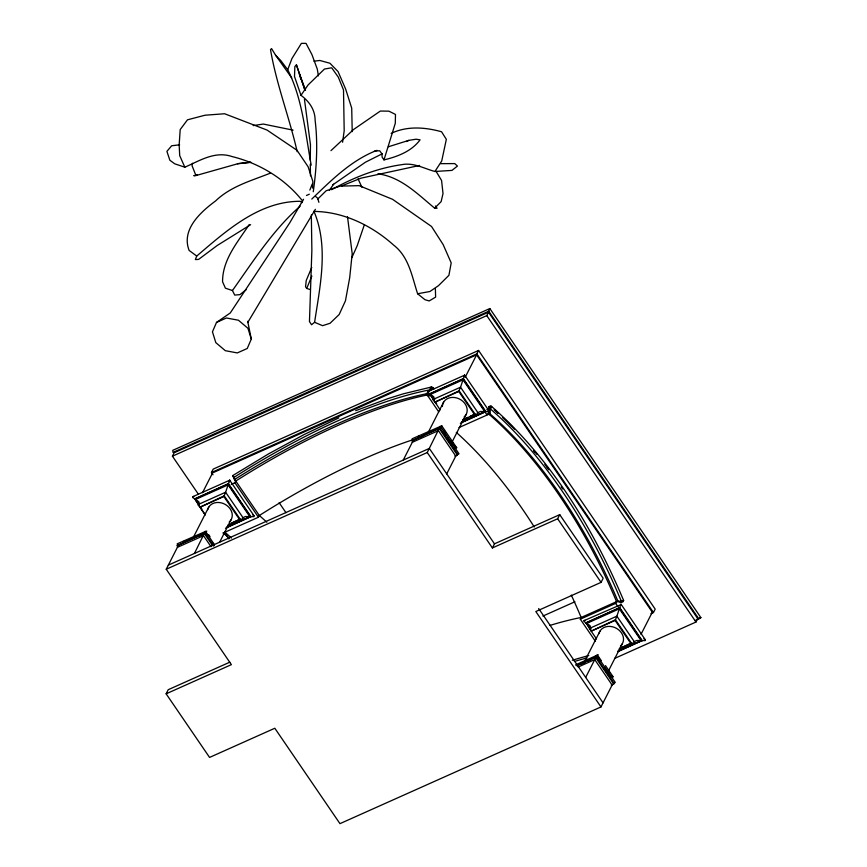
<?xml version="1.0" encoding="UTF-8"?>
<svg xmlns="http://www.w3.org/2000/svg" width="867" height="867" viewBox="0 0 867 867"><rect width="100%" height="100%" fill="white"/><g stroke="black" fill="none" stroke-linecap="round" stroke-linejoin="round"><path stroke-width="1.3" d="M338.824 417.905L304.035 434.595L268.391 453.972L232.692 475.615L234.589 478.877M310.278 160.297L310.462 144.724L304.447 99.261M312.51 188.117L312.857 181.42L308.121 166.767L296.958 150.251L267.069 130.083L224.618 113.75L205.056 115.213L187.478 119.819L180.195 129.573L179.166 144.93L179.707 155.616L184.823 167.201C199.778 160.698 214.962 150.706 232.085 156.569C259.439 163.278 285.145 178.873 302.637 201.036M214.463 544.736L205.403 531.211L194.436 553.46M446.711 473.87L455.771 456.085L438.399 430.639L412.302 442.311A4.584 2.558 13.2 0 0 412.074 440.653L439.634 427.81L457.722 454.319L459.022 453.777L440.306 426.174L427.247 452.531L166.236 569.24L231.381 664.642L166.128 693.817L209.565 757.422L274.817 728.247L339.962 823.65L600.972 706.941L612.124 685.049L594.751 659.614L596.615 655.159L615.277 682.427L614.074 683.283L595.976 656.785L576.208 665.628M206.725 530.994L205.891 533.042L207.267 535.058M225.463 492.759L223.87 496.52L199.941 507.217L205.251 514.987M616.719 616.697L615.126 620.458L591.196 631.154L596.507 638.925M620.978 604.602L584.044 620.631L583.914 621.498L586.005 622.755L589.755 628.228M342.584 142.242L344.188 130.765L343.505 89.962L338.325 77.185L331.693 67.799L324.464 69.035L308.067 84.977L300.99 95.316C309.053 101.331 315.079 109.491 315.122 120.307C318.026 144.03 316.585 168.133 313.269 191.737M311.34 214.973L311.871 250.292L309.454 321.57L311.556 324.757L314.602 322.296C320.064 285.904 328.918 246.51 313.919 211.266M441.585 426.261L441.639 425.643L456.746 447.838L454.557 448.152M460.29 388.178L460.388 387.246L458.773 391.483L434.855 402.18L459.131 390.8L475.051 414.123L478.064 414.188L477.381 412.638M597.927 655.235L597.992 654.618L597.146 656.98L599.899 661.012M192.528 163.267L192.03 165.651L195.942 175.557L238.327 163.592L250.791 162.172M229.517 481.694L229.722 480.199L192.788 496.693L192.669 497.56L194.761 498.818L198.5 504.301M464.419 376.657L464.636 375.162L427.702 391.656L427.572 392.523L429.664 393.781L433.402 399.264M440.804 428.005L441.596 425.654M228.108 484.859L225.626 492.239L199.529 503.911L198.749 501.711L195.487 499.446L228.108 484.859L249.826 516.667L226.872 526.93M463.021 379.822L460.54 387.202L434.432 398.874L433.663 396.674L430.39 394.409L463.021 379.822L484.74 411.63L461.775 421.893M619.363 608.797L616.881 616.166L590.785 627.838L590.004 625.649L586.742 623.384L619.363 608.797L641.081 640.594L618.128 650.868M364.357 224.737L357.204 245.708L351.785 257.781M388.383 146.761L408.769 140.378L416.052 139.208L420.094 139.836C411.457 151.432 397.541 156.624 383.973 159.907L395.298 123.287L395.482 114.433L388.893 111.16L380.364 111.052L353.671 129.432L330.977 150.641M311.21 165.185C305.292 133.084 302.659 99.206 287.714 69.718L291.941 58.544L301.391 43.35L306.029 43.383L311.936 54.588L317.322 69.219L318.384 75.873M302.16 202.585L300.166 201.296C258.93 201.252 226.287 230.871 196.733 256.058L195.368 259.569L198.576 259.417L217.227 245.48L250.639 224.683M309.833 190.079L312.239 184.032M489.833 308.554L172.761 450.331L173.021 452.401L488.739 311.231L489.833 308.554L700.872 617.607L695.161 620.62M310.386 289.621L306.723 288.429L311.871 275.999M311.752 267.415L306.246 280.453L305.552 286.749L306.723 288.429M303.537 199.28L289.665 222.96L230.286 312.944L216.501 322.437L212.448 331.844L215.818 342.638L225.322 350.691L237.32 352.923L247.247 348.491L251.3 339.073L247.68 321.267M198.37 494.201L172.414 456.183L174.159 452.758L488.511 312.196L697.729 618.604L695.984 622.029L614.627 658.411M199.074 505.732L194.761 498.818L228.465 483.743L229.657 480.21M212.989 474.758L211.461 472.526L213.206 469.101L478.573 350.452L655.192 609.111L653.447 612.536L650.976 613.63M202.488 492.727L212.599 472.883L476.601 354.841L652.309 612.178L641.006 634.351M177.421 547.348A4.584 2.558 13.2 0 0 177.171 545.69L204.72 532.847L213.77 546.102M166.236 569.24L177.388 547.348L203.496 535.676L211.049 546.741M199.941 507.217L224.217 495.837L240.137 519.16L243.15 519.225L242.478 517.675M193.211 537.605L208.752 507.119M194.576 499.164L228.465 483.743L250.91 516.602L253.923 516.678L254.042 515.811L229.722 480.199M231.229 484.382L234.892 482.746L235.77 481.033A296.98 93.322 -34.3 0 1 429.002 394.626L428.135 396.338L438.767 411.923M219.633 542.222L230.99 519.94M227.826 525.185L240.137 519.16M225.453 528.252L250.91 516.602L226.829 527.374M166.128 693.817L168.22 689.709L229.777 662.193M223.057 533.053L258.442 517.231L259.32 515.518A296.98 93.322 -34.3 0 1 412.714 439.807M440.165 409.95L429.664 393.781L463.379 378.706L464.56 375.173M403.242 460.095L413.342 440.263L416.908 438.669M172.414 456.183L486.766 315.621L488.511 312.196M428.125 432.568L443.655 402.082M429.49 394.127L463.379 378.706L485.813 411.576L488.825 411.641L488.955 410.774L464.636 375.162M211.461 472.526L476.828 353.877L478.573 350.452M465.297 377.026L476.601 354.841M452.151 441.877L465.893 414.903M462.74 420.148L475.051 414.123L470.261 416.258M457.722 454.319L457.375 455.002A4.584 2.558 13.2 0 0 455.749 456.075M460.355 423.215L485.813 411.576L461.732 422.337M459.001 427.561L487.059 415.011L487.937 413.299A296.98 140.465 65.9 0 1 616.545 601.655L621.791 602.175L623.124 601.579L622.82 600.874L620.046 602.001M427.247 452.531L492.391 547.933L494.483 543.837L559.735 514.651L603.161 578.256L601.069 582.364L535.817 611.538L600.972 706.941M492.391 547.933L557.644 518.759L559.735 514.651M595.488 641.439L580.294 619.19L581.161 617.477L617.889 601.059L623.124 601.579M591.077 630.764L586.005 622.755L619.721 607.68L620.913 604.147M591.196 631.154L615.472 619.775L631.393 643.086L634.406 643.162L633.734 641.602M584.466 661.543L600.007 631.057M580.294 619.19L615.678 603.367L616.545 601.655M585.832 623.102L619.721 607.68L642.165 640.54L645.178 640.615L645.297 639.748L620.978 604.136M585.691 677.398L594.751 659.614L578.137 667.037M607.908 672.023L622.246 643.878M619.081 649.123L631.393 643.086L619.439 648.44M614.074 683.283L613.728 683.976A4.584 2.558 13.2 0 0 612.102 685.049M617.911 651.648L642.165 640.54L618.084 651.312M315.371 209.315L247.724 322.524M331.606 189.689C353.324 177.648 376.798 168.231 401.486 164.708C413.494 162.237 423.855 168.501 434.909 171.482L441.715 161.024L446.342 139.338L441.552 131.751C424.928 127.167 407.078 125.791 391.158 133.41M329.373 190.382L333.578 184.216M249.23 224.531C237.731 242.045 222.375 259.721 222.57 281.797L225.42 288.191L232.443 290.521L234.719 295.073L239.921 294.639L246.239 289.665M232.443 290.521C253.283 261.184 272.877 230.145 300.123 206.205M232.746 475.615L233.7 477.565A297.999 93.647 -34.3 0 1 430.856 389.651L432.655 387.679A301.228 94.655 -34.3 0 0 430.26 388.123M296.427 64.852L304.989 90.255L296.427 64.852L294.856 66.564L294.498 76.502L300.99 95.316M377.958 173.812C401.042 176.955 417.58 194.067 434.66 208.156L441.13 201.632L443.015 193.569L441.574 180.466L436.079 171.352M311.784 199.074C331.183 180.369 351.33 160.2 376.917 150.359M317.604 199.204L326.187 190.729L340.243 186.112L359.133 185.646L392.588 199.323L431.538 226.482L443.156 244.602L451.198 262.907L448.911 275.327L438.485 285.666L429.934 291.496L417.623 293.761C411.933 276.465 409.04 256.946 393.542 245.014C371.802 225.55 343.495 211.678 313.952 211.418M233.461 476.471L234.469 479.57A297.37 93.452 -34.3 0 1 426.304 393.802L433.142 387.571L434.042 388.871M429.035 393.434L427.214 395.092L426.326 393.781M491.437 406.32C550.946 458.643 593.093 528.025 623.644 600.484L621.379 601.405A297.999 140.942 65.9 0 0 490.202 408.769L490.31 406.2A1.658 1.008 -48.2 0 1 491.589 406.872A1.658 1.008 -48.2 0 1 490.202 408.747L488.858 409.354M382.369 153.73L365.43 162.205L332.852 184.79M406.46 141.538L408.769 140.378M306.463 195.476L309.335 194.197M216.501 322.437L226.428 317.994L238.436 320.226L247.929 328.279L251.3 339.073M428.135 396.338L430.574 395.254M205.414 531.482L177.215 543.815L177.529 545.007M440.328 426.445L412.128 438.778L412.443 439.97M177.182 545.69L204.374 533.53L212.664 545.679M412.096 440.653L439.276 428.504L457.375 455.002L454.904 456.107M198.608 536.272L203.355 534.159M419.281 437.607L422.836 436.014M231.771 522.899L238.945 519.691M463.086 419.465L467.877 417.33M168.328 565.132L429.338 448.423L494.483 543.837M542.915 616.069L574.919 601.763M575.666 664.816L596.669 655.419M577.086 665.758L595.629 657.468L613.728 683.976L611.257 685.082M580.37 664.458L585.117 662.334M587.49 661.272L591.045 659.679M697.166 619.266L700.872 617.607M341.565 185.982L360.975 178.168L419.606 165.445M427.702 391.656L429.284 391.44M192.788 496.693L193.731 496.455M198.727 504.247L198.196 505.277L201.74 508.647M419.097 435.722L418.967 436.643M584.044 620.631L584.987 620.393M270.547 173.064C251.332 180.78 230.947 186.156 215.58 200.949C200.548 212.047 180.986 229.657 189.136 250.444L196.733 256.058M622.907 600.755L623.644 600.484M355.687 410.676L388.145 398.56L403.35 393.813L431.473 387.007M197.308 174.863L193.796 175.698L195.942 175.557M430.238 388.199L433.142 387.571M253.164 125.596L263.362 124.057L293.1 130.148M179.621 144.811L171.655 145.775L166.908 151.367L169.845 160.211L174.711 163.809L184.823 167.201M313.93 61.178L319.847 60.473L329.937 63.248L338.043 71.549L345.64 89.041L351.709 108.147L352.219 131.643M237.406 163.755L250.498 162.4M374.371 151.161L379.681 150.75L381.87 153.752L382.141 157.165L383.973 159.907M434.909 171.482L451.945 170.409L457.429 166.074L454.763 163.592L440.664 163.657M434.822 399.156L432.969 399.904L436.643 403.621M184.974 540.715L183.837 541.442M591.164 628.12L589.311 628.878L591.543 630.472M434.66 208.156L437.066 208.286L435.44 205.988M484.74 411.63L480.394 411.478L477.912 412.638L460.54 387.202M249.826 516.667L245.48 516.515L242.998 517.675L225.626 492.239M641.081 640.594L636.736 640.453L634.254 641.613L616.881 616.166M486.864 409.517L488.955 410.774M611.603 675.751L613.067 677.008L610.899 677.116L608.157 673.095M314.602 322.296L322.589 325.678L330.034 323.293L339.17 314.504L345.445 300.838L349.694 277.711L352.197 253.663L347.504 216.717M643.899 638.751L645.297 639.748M252.644 514.814L254.042 515.811M417.623 293.761L424.938 299.689L429.176 300.947L435.624 297.121L435.375 288.863M315.783 196.603L317.615 198.153L318.904 202.304M498.026 413.191L494.168 409.69A301.228 142.47 65.9 0 1 498.037 413.071M297.175 151.671C289.394 117.424 276.421 84.392 270.515 49.625L271.566 48.585L275.619 55.25L280.735 60.506L287.714 69.718M456.649 447.621L455.251 446.776L451.133 440.739M275.619 55.25L291.756 77.965M488.739 311.231L698.867 618.962M486.766 315.621L695.984 622.029M476.828 353.877L653.447 612.536M463.206 379.052L485.639 411.912M619.547 608.027L641.992 640.886M485.542 412.79L487.059 415.011M615.678 603.367L617.954 606.705M557.644 518.759L601.069 582.364M458.773 391.483L474.704 414.805M615.126 620.458L631.046 643.78M430.39 394.409L434.009 399.709M586.742 623.384L590.362 628.683M605.491 665.607L612.991 676.585M444.251 430.671L445.627 432.676M598.533 656.622L601.286 660.643M608.168 670.711L609.534 672.727M444.24 433.045L445.616 435.061M447.675 438.073L452.498 445.129M604.711 668.056L606.087 670.072M538.667 608.547L603.053 702.844M279.141 502.697L285.991 512.733M233.31 476.568L235.358 480.871L234.469 479.57M235.77 481.033L259.32 515.518A296.98 140.465 65.9 0 1 266.841 522.227M234.892 482.746L258.442 517.231M228.292 484.089L250.736 516.949M223.87 496.52L239.791 519.842M225.095 533.346L228.91 538.938M195.487 499.446L199.107 504.746M201.317 509.016L205.056 514.499M208.654 534.701L210.031 536.706M212.773 543.11L214.149 545.126M358.049 178.819L361.864 187.153M305.531 90.114L299.397 73.933L300.762 78.984M310.278 164.188L310.484 175.828M430.866 389.641A1.658 1.257 78.1 0 1 430.899 387.332A1.658 1.257 78.1 0 1 432.698 387.625M430.357 389.608A302.713 95.121 -34.3 0 1 432.806 389.12M514.51 429.154A301.228 142.47 65.9 0 0 502.86 417.569A302.854 143.239 65.9 0 1 511.844 426.445M533.519 450.352A301.228 142.47 65.9 0 1 536.76 454.275M544.79 464.344A301.228 142.47 65.9 0 1 547.966 468.494M561.198 486.777A301.228 142.47 65.9 0 1 562.726 488.988M490.202 414.068A297.37 140.649 65.9 0 1 617.878 601.059M533.573 450.515A302.854 143.239 65.9 0 1 535.199 452.466M547.261 467.671A302.854 143.239 65.9 0 1 548.844 469.762M574.42 661.488A297.37 93.452 -34.3 0 1 587.111 657.88M223.285 532.912A297.37 140.649 65.9 0 1 228.877 537.887M456.313 432.416A296.98 140.465 65.9 0 1 534.245 526.963M571.288 595.087A296.98 140.465 65.9 0 1 581.161 617.477A296.98 93.322 -34.3 0 0 549.981 625.41M572.307 660.275A296.98 93.322 -34.3 0 1 588.791 655.593M224.878 532.154A296.98 140.465 65.9 0 1 231.456 538.049M598.956 633.614A12.842 10.577 27 0 1 616.632 628.423A12.842 10.577 27 0 1 620.436 645.991M442.365 406.504A12.842 10.577 27 0 1 459.293 398.928A12.842 10.577 27 0 1 464.094 417.027M207.701 509.677A12.842 10.577 27 0 1 225.377 504.496A12.842 10.577 27 0 1 229.181 522.064M488.858 406.699L488.858 414.654L490.202 414.058L490.202 406.103L488.858 406.699"/></g></svg>
